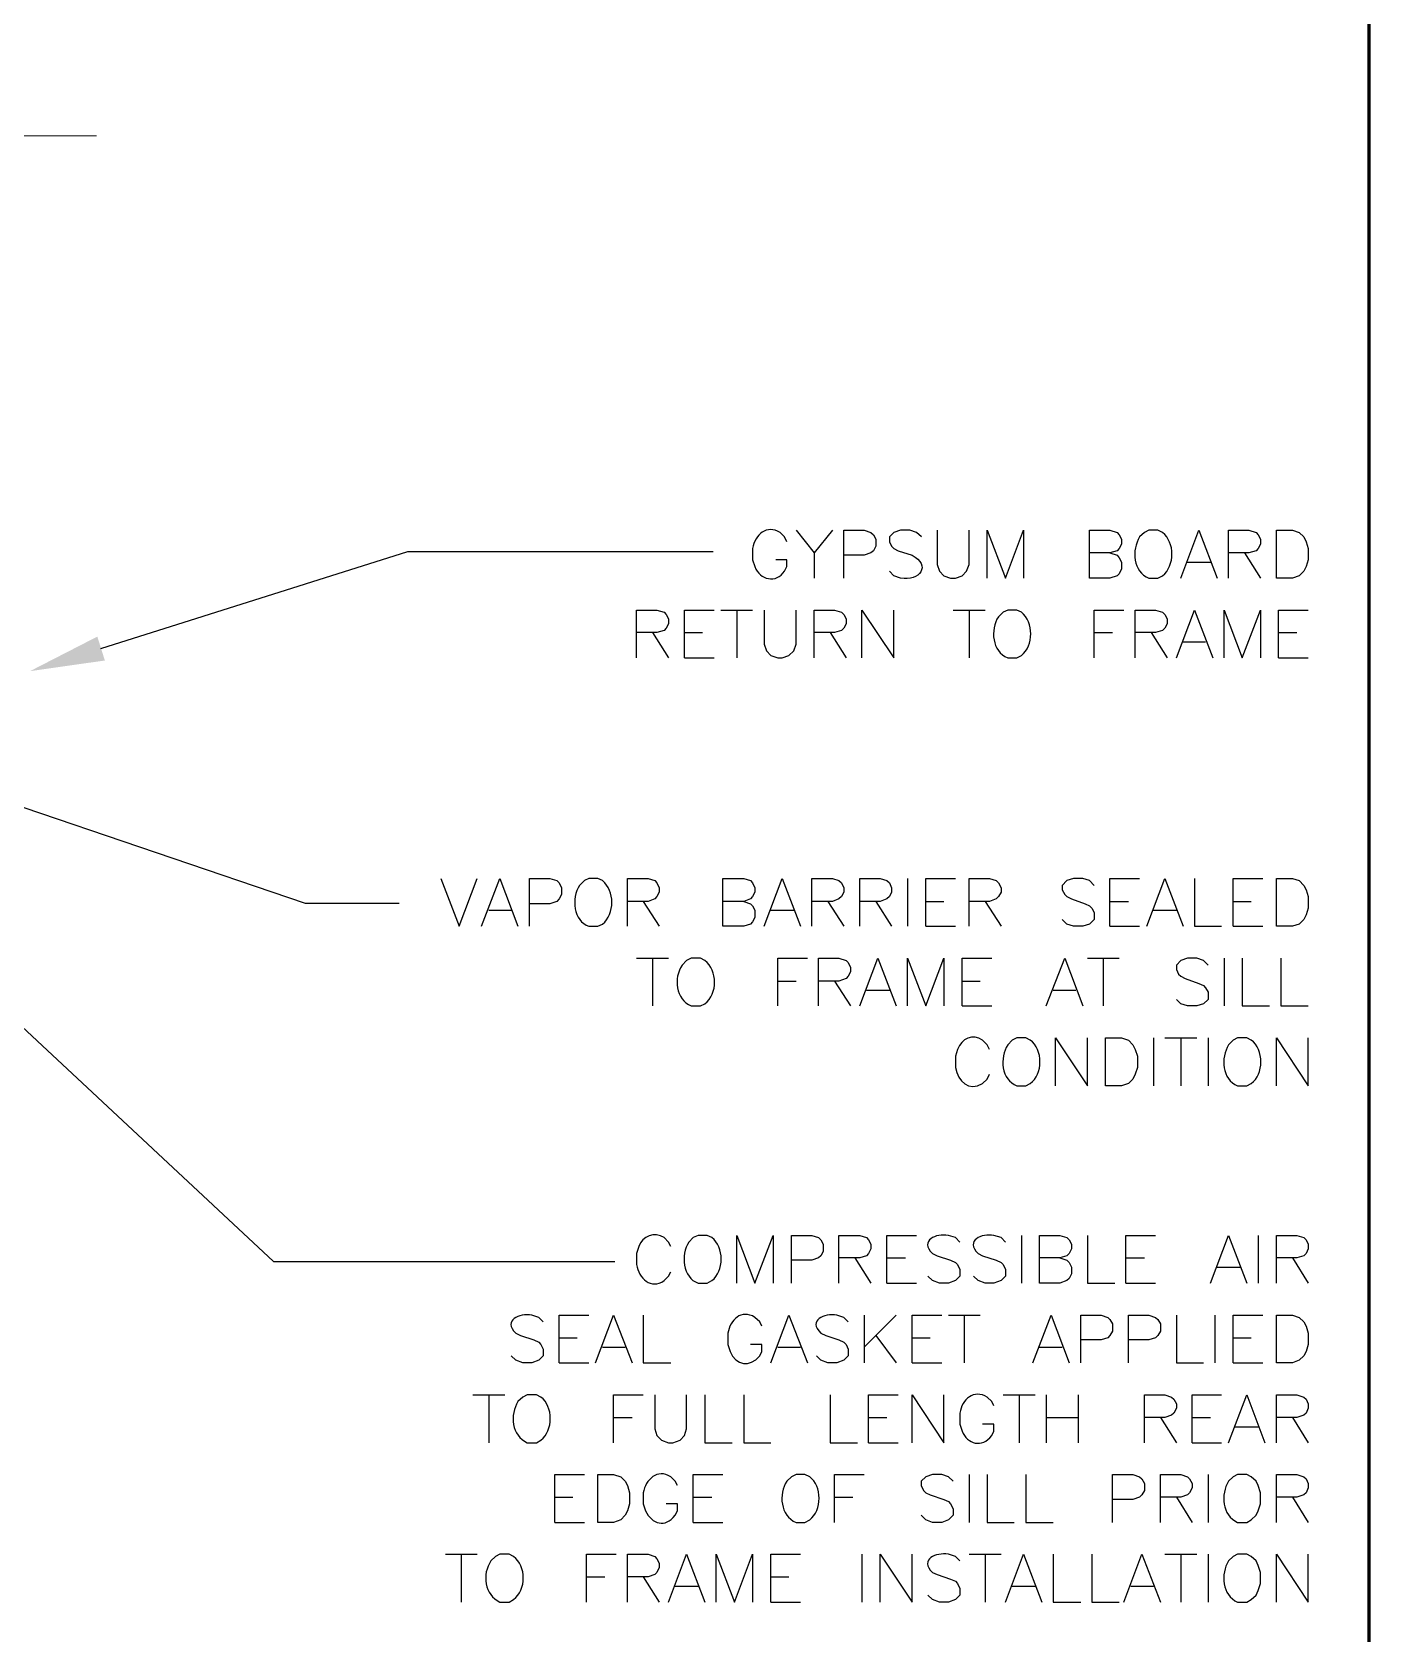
# Model space of a CAD drawing. Header units: millimetres. Extents: x 14 to 201, y 16 to 268.
# Drawn here: x 137.4 to 201.3, y 91.2 to 167.8 of the extents above; entities that cross this region are included whole.
import ezdxf

# ---------------------------------------------------------------- set-up
doc = ezdxf.new("R2010")
doc.units = ezdxf.units.MM
doc.header["$MEASUREMENT"] = 0
doc.layers.get('0').update_dxf_attribs({"linetype": 'CONTINUOUS'})

msp = doc.modelspace()

# ---------------------------------------------------------------- hatches: boundary and pattern name
at = {"true_color": 0x000007}
msp.add_hatch(color=0, dxfattribs=at).paths.add_polyline_path([(140.864, 137.753), (137.287, 137.245), (140.504, 138.896)])

# ---------------------------------------------------------------- linework, layer by layer
at = {"color": 0, "linetype": 'Continuous', "lineweight": 60, "true_color": 0x000007}
msp.add_line((201.295, 264.541), (201.295, 55.414), dxfattribs=at)
at = {"color": 0, "linetype": 'Continuous', "lineweight": 15, "true_color": 0x000007}
msp.add_line((108.903, 162.835), (140.462, 162.835), dxfattribs=at)
at = {"color": 0, "linetype": 'Continuous', "lineweight": 25, "true_color": 0x000007}
for p, q in [((175.641, 143.976), (174.773, 142.896)), ((192.617, 142.452), (193.717, 142.452)), ((195.347, 142.896), (196.109, 141.69)), ((170.307, 140.166), (171.831, 140.166)), ((171.069, 140.166), (171.069, 137.88)), ((181.42, 140.166), (182.944, 140.166)), ((182.182, 140.166), (182.182, 137.88)), ((167.047, 139.086), (167.809, 137.88)), ((168.571, 139.086), (169.439, 139.086)), ((175.535, 139.086), (176.297, 137.88)), ((188.151, 139.086), (189.04, 139.086)), ((190.881, 139.086), (191.643, 137.88)), ((192.405, 138.642), (193.485, 138.642)), ((196.977, 139.086), (197.845, 139.086)), ((168.571, 137.88), (169.99, 137.88)), ((196.977, 137.88), (198.395, 137.88)), ((179.239, 127.339), (179.239, 125.053)), ((159.216, 125.815), (160.295, 125.815)), ((166.603, 126.238), (167.365, 125.053)), ((172.699, 125.815), (173.799, 125.815)), ((175.429, 126.238), (176.191, 125.053)), ((177.715, 126.238), (178.477, 125.053)), ((180.107, 126.238), (180.975, 126.238)), ((182.943, 126.238), (183.705, 125.053)), ((188.912, 126.238), (189.801, 126.238)), ((190.987, 125.815), (192.087, 125.815)), ((194.797, 126.238), (195.665, 126.238)), ((180.107, 125.053), (181.525, 125.053)), ((188.912, 125.053), (190.331, 125.053)), ((194.797, 125.053), (196.215, 125.053)), ((166.285, 123.529), (167.809, 123.529)), ((167.047, 123.529), (167.047, 121.243)), ((187.833, 123.529), (189.357, 123.529)), ((188.595, 123.529), (188.595, 121.243)), ((194.373, 123.529), (194.373, 121.243)), ((173.037, 122.428), (173.905, 122.428)), ((175.747, 122.428), (176.509, 121.243)), ((177.271, 122.005), (178.371, 122.005)), ((181.843, 122.428), (182.711, 122.428)), ((186.203, 122.005), (187.283, 122.005)), ((181.843, 121.243), (183.261, 121.243)), ((190.987, 119.719), (190.987, 117.433)), ((191.537, 119.719), (193.061, 119.719)), ((192.299, 119.719), (192.299, 117.433)), ((193.611, 119.719), (193.611, 117.433)), ((184.679, 110.278), (184.679, 107.992)), ((196.003, 110.278), (196.003, 107.992)), ((176.72, 109.199), (177.482, 107.992)), ((178.244, 109.199), (179.133, 109.199)), ((189.674, 109.199), (190.563, 109.199)), ((194.035, 108.754), (195.135, 108.754)), ((197.633, 109.199), (198.395, 107.992)), ((178.244, 107.992), (179.663, 107.992)), ((189.674, 107.992), (191.093, 107.992)), ((177.165, 106.468), (177.165, 104.182)), ((178.689, 106.468), (177.165, 104.944)), ((181.187, 106.468), (182.711, 106.468)), ((181.949, 106.468), (181.949, 104.182)), ((193.929, 106.468), (193.929, 104.182)), ((162.581, 105.389), (163.449, 105.389)), ((164.655, 104.944), (165.735, 104.944)), ((173.037, 104.944), (174.117, 104.944)), ((177.715, 105.495), (178.689, 104.182)), ((179.451, 105.389), (180.319, 105.389)), ((185.547, 104.944), (186.626, 104.944)), ((194.797, 105.389), (195.665, 105.389)), ((162.581, 104.182), (163.999, 104.182)), ((179.451, 104.182), (180.869, 104.182)), ((194.797, 104.182), (196.215, 104.182)), ((158.454, 102.658), (159.978, 102.658)), ((159.216, 102.658), (159.216, 100.372)), ((183.811, 102.658), (185.335, 102.658)), ((184.573, 102.658), (184.573, 100.372)), ((185.864, 102.658), (185.864, 100.372)), ((187.388, 102.658), (187.388, 100.372)), ((165.185, 101.579), (166.074, 101.579)), ((177.377, 101.579), (178.244, 101.579)), ((185.864, 101.579), (187.388, 101.579)), ((191.325, 101.579), (192.087, 100.372)), ((192.849, 101.579), (193.717, 101.579)), ((194.903, 101.134), (196.003, 101.134)), ((197.633, 101.579), (198.395, 100.372)), ((177.377, 100.372), (178.795, 100.372)), ((192.849, 100.372), (194.246, 100.372)), ((182.181, 98.848), (182.181, 96.562)), ((193.611, 98.848), (193.611, 96.562)), ((162.369, 97.769), (163.237, 97.769)), ((168.995, 97.769), (169.884, 97.769)), ((175.747, 97.769), (176.615, 97.769)), ((192.087, 97.769), (192.849, 96.562)), ((197.633, 97.769), (198.395, 96.562)), ((162.369, 96.562), (163.788, 96.562)), ((168.995, 96.562), (170.413, 96.562)), ((157.141, 95.038), (158.665, 95.038)), ((157.903, 95.038), (157.903, 92.752)), ((177.059, 95.038), (177.059, 92.752)), ((182.181, 95.038), (183.705, 95.038)), ((182.943, 95.038), (182.943, 92.752)), ((191.537, 95.038), (193.061, 95.038)), ((192.299, 95.038), (192.299, 92.752)), ((193.611, 95.038), (193.611, 92.752)), ((163.893, 93.959), (164.761, 93.959)), ((166.603, 93.959), (167.365, 92.752)), ((168.127, 93.514), (169.227, 93.514)), ((172.699, 93.959), (173.567, 93.959)), ((184.235, 93.514), (185.335, 93.514)), ((189.907, 93.514), (190.987, 93.514)), ((172.699, 92.752), (174.117, 92.752))]:
    msp.add_line(p, q, dxfattribs=at)
for points in [[(173.905, 143.976), (174.773, 142.896), (174.773, 141.69)], [(176.191, 141.69), (176.191, 143.976), (177.165, 143.976), (177.483, 143.87), (177.61, 143.764), (177.715, 143.552), (177.715, 143.214), (177.61, 143.002), (177.483, 142.896), (177.165, 142.79), (176.191, 142.79)], [(179.896, 143.658), (179.663, 143.87), (179.345, 143.976), (178.901, 143.976), (178.583, 143.87), (178.372, 143.658), (178.372, 143.425), (178.477, 143.214), (178.583, 143.108), (178.795, 143.002), (179.451, 142.79)], [(180.658, 143.976), (180.658, 142.346), (180.763, 142.028), (180.975, 141.796), (181.293, 141.69), (181.525, 141.69), (181.843, 141.796), (182.055, 142.028), (182.182, 142.346), (182.182, 143.976)], [(183.049, 141.69), (183.049, 143.976), (183.917, 141.69), (184.785, 143.976), (184.785, 141.69)], [(187.939, 141.69), (187.939, 143.976), (188.913, 143.976), (189.251, 143.87), (189.357, 143.764), (189.463, 143.552), (189.463, 143.32), (189.357, 143.108), (189.251, 143.002), (188.913, 142.896), (187.939, 142.896)], [(190.775, 143.976), (190.564, 143.87), (190.331, 143.658)], [(191.431, 143.87), (191.199, 143.976), (190.775, 143.976), (190.775, 143.976)], [(192.299, 141.69), (193.167, 143.976), (194.035, 141.69)], [(194.585, 141.69), (194.585, 143.976), (195.559, 143.976), (195.898, 143.87), (196.003, 143.764), (196.109, 143.552), (196.109, 143.32), (196.003, 143.108), (195.898, 143.002), (195.559, 142.896), (194.585, 142.896)], [(173.461, 143.425), (173.355, 143.658), (173.143, 143.87)], [(140.674, 138.324), (155.342, 142.96), (169.947, 142.96)], [(171.831, 143.108), (171.831, 142.558), (171.937, 142.24)], [(173.355, 142.028), (173.461, 142.24), (173.461, 142.558), (172.932, 142.558)], [(188.913, 142.896), (189.251, 142.79), (189.357, 142.663), (189.463, 142.452), (189.463, 142.134), (189.357, 141.901), (189.251, 141.796), (188.913, 141.69), (187.939, 141.69)], [(178.901, 141.69), (178.583, 141.796), (178.372, 142.028)], [(190.775, 141.69), (191.199, 141.69), (191.431, 141.796)], [(166.285, 137.88), (166.285, 140.166), (167.259, 140.166), (167.598, 140.06), (167.704, 139.954), (167.809, 139.742), (167.809, 139.51), (167.704, 139.298), (167.598, 139.192), (167.259, 139.086), (166.285, 139.086)], [(168.571, 137.88), (168.571, 140.166), (169.99, 140.166)], [(172.381, 140.166), (172.381, 138.536), (172.487, 138.218), (172.699, 137.986), (173.038, 137.88), (173.249, 137.88), (173.567, 137.986), (173.8, 138.218), (173.905, 138.536), (173.905, 140.166)], [(174.773, 137.88), (174.773, 140.166), (175.747, 140.166), (176.086, 140.06), (176.191, 139.954), (176.297, 139.742), (176.297, 139.51), (176.191, 139.298), (176.086, 139.192), (175.747, 139.086), (174.773, 139.086)], [(177.059, 137.88), (177.059, 140.166), (178.583, 137.88), (178.583, 140.166)], [(184.023, 140.166), (183.811, 140.06), (183.579, 139.848)], [(184.679, 140.06), (184.468, 140.166), (184.023, 140.166), (184.023, 140.166)], [(188.151, 137.88), (188.151, 140.166), (189.569, 140.166)], [(190.119, 137.88), (190.119, 140.166), (191.093, 140.166), (191.431, 140.06), (191.537, 139.954), (191.643, 139.742), (191.643, 139.51), (191.537, 139.298), (191.431, 139.192), (191.093, 139.086), (190.119, 139.086)], [(192.088, 137.88), (192.955, 140.166), (193.823, 137.88)], [(194.374, 137.88), (194.374, 140.166), (195.241, 137.88), (196.109, 140.166), (196.109, 137.88)], [(196.977, 137.88), (196.977, 140.166), (198.395, 140.166)], [(184.023, 137.88), (184.468, 137.88), (184.679, 137.986)], [(129.053, 133.413), (150.432, 126.153), (154.94, 126.153)], [(123.423, 132.821), (148.929, 109.029), (165.248, 109.029)], [(156.93, 127.339), (157.797, 125.053), (158.665, 127.339)], [(158.877, 125.053), (159.745, 127.339), (160.613, 125.053)], [(161.163, 125.053), (161.163, 127.339), (162.137, 127.339), (162.475, 127.233), (162.581, 127.127), (162.687, 126.894), (162.687, 126.577), (162.581, 126.365), (162.475, 126.238), (162.137, 126.132), (161.163, 126.132)], [(163.999, 127.339), (163.788, 127.233), (163.555, 127)], [(164.655, 127.233), (164.423, 127.339), (163.999, 127.339), (163.999, 127.339)], [(165.841, 125.053), (165.841, 127.339), (166.836, 127.339), (167.153, 127.233), (167.259, 127.127), (167.365, 126.894), (167.365, 126.682), (167.259, 126.471), (167.153, 126.365), (166.836, 126.238), (165.841, 126.238)], [(170.413, 125.053), (170.413, 127.339), (171.408, 127.339), (171.725, 127.233), (171.831, 127.127), (171.937, 126.894), (171.937, 126.682), (171.831, 126.471), (171.725, 126.365), (171.408, 126.238), (170.413, 126.238)], [(172.381, 125.053), (173.249, 127.339), (174.117, 125.053)], [(174.667, 125.053), (174.667, 127.339), (175.641, 127.339), (175.958, 127.233), (176.085, 127.127), (176.191, 126.894), (176.191, 126.682), (176.085, 126.471), (175.958, 126.365), (175.641, 126.238), (174.667, 126.238)], [(176.953, 125.053), (176.953, 127.339), (177.927, 127.339), (178.244, 127.233), (178.371, 127.127), (178.477, 126.894), (178.477, 126.682), (178.371, 126.471), (178.244, 126.365), (177.927, 126.238), (176.953, 126.238)], [(180.107, 125.053), (180.107, 127.339), (181.525, 127.339)], [(182.181, 125.053), (182.181, 127.339), (183.155, 127.339), (183.473, 127.233), (183.578, 127.127), (183.705, 126.894), (183.705, 126.682), (183.578, 126.471), (183.473, 126.365), (183.155, 126.238), (182.181, 126.238)], [(188.15, 127), (187.939, 127.233), (187.621, 127.339), (187.177, 127.339), (186.859, 127.233), (186.626, 127), (186.626, 126.788), (186.753, 126.577), (186.859, 126.471), (187.071, 126.365), (187.727, 126.132), (187.939, 126.026), (188.045, 125.92), (188.15, 125.709), (188.15, 125.37), (187.939, 125.158), (187.621, 125.053), (187.177, 125.053), (186.859, 125.158), (186.626, 125.37)], [(188.912, 125.053), (188.912, 127.339), (190.331, 127.339)], [(190.669, 125.053), (191.537, 127.339), (192.405, 125.053)], [(192.955, 127.339), (192.955, 125.053), (194.246, 125.053)], [(194.797, 125.053), (194.797, 127.339), (196.215, 127.339)], [(171.408, 126.238), (171.725, 126.132), (171.831, 126.026), (171.937, 125.815), (171.937, 125.476), (171.831, 125.264), (171.725, 125.158), (171.408, 125.053), (170.413, 125.053)], [(163.999, 125.053), (164.423, 125.053), (164.655, 125.158)], [(168.889, 123.529), (168.677, 123.423), (168.465, 123.19)], [(169.545, 123.423), (169.333, 123.529), (168.889, 123.529), (168.889, 123.529)], [(173.037, 121.243), (173.037, 123.529), (174.456, 123.529)], [(174.985, 121.243), (174.985, 123.529), (175.958, 123.529), (176.297, 123.423), (176.403, 123.317), (176.509, 123.084), (176.509, 122.872), (176.403, 122.661), (176.297, 122.555), (175.958, 122.428), (174.985, 122.428)], [(176.953, 121.243), (177.821, 123.529), (178.689, 121.243)], [(179.239, 121.243), (179.239, 123.529), (180.107, 121.243), (180.975, 123.529), (180.975, 121.243)], [(181.843, 121.243), (181.843, 123.529), (183.261, 123.529)], [(185.864, 121.243), (186.753, 123.529), (187.621, 121.243)], [(193.611, 123.19), (193.379, 123.423), (193.061, 123.529), (192.617, 123.529), (192.299, 123.423), (192.087, 123.19), (192.087, 122.978), (192.193, 122.767), (192.299, 122.661), (192.511, 122.555), (193.167, 122.322), (193.379, 122.216), (193.484, 122.11), (193.611, 121.899), (193.611, 121.56), (193.379, 121.348), (193.061, 121.243), (192.617, 121.243), (192.299, 121.348), (192.087, 121.56)], [(195.241, 123.529), (195.241, 121.243), (196.532, 121.243)], [(197.083, 123.529), (197.083, 121.243), (198.395, 121.243)], [(168.889, 121.243), (169.333, 121.243), (169.545, 121.348)], [(183.155, 119.168), (183.049, 119.38), (182.816, 119.613)], [(184.467, 119.719), (184.235, 119.613), (184.023, 119.38)], [(185.102, 119.613), (184.891, 119.719), (184.467, 119.719), (184.467, 119.719)], [(186.309, 117.433), (186.309, 119.719), (187.833, 117.433), (187.833, 119.719)], [(195.008, 119.719), (194.797, 119.613), (194.585, 119.38)], [(195.665, 119.613), (195.453, 119.719), (195.008, 119.719), (195.008, 119.719)], [(196.871, 117.433), (196.871, 119.719), (198.395, 117.433), (198.395, 119.719)], [(181.631, 119.168), (181.525, 118.851), (181.525, 118.3)], [(182.816, 117.538), (183.049, 117.75), (183.155, 117.983)], [(184.467, 117.433), (184.891, 117.433), (185.102, 117.538)], [(195.008, 117.433), (195.453, 117.433), (195.665, 117.538)], [(169.227, 110.278), (168.995, 110.172), (168.783, 109.961)], [(169.884, 110.172), (169.651, 110.278), (169.227, 110.278), (169.227, 110.278)], [(171.069, 107.992), (171.069, 110.278), (171.937, 107.992), (172.805, 110.278), (172.805, 107.992)], [(173.694, 107.992), (173.694, 110.278), (174.667, 110.278), (174.985, 110.172), (175.091, 110.067), (175.196, 109.855), (175.196, 109.516), (175.091, 109.305), (174.985, 109.199), (174.667, 109.093), (173.694, 109.093)], [(175.958, 107.992), (175.958, 110.278), (176.953, 110.278), (177.271, 110.172), (177.377, 110.067), (177.482, 109.855), (177.482, 109.643), (177.377, 109.41), (177.271, 109.305), (176.953, 109.199), (175.958, 109.199)], [(178.244, 107.992), (178.244, 110.278), (179.663, 110.278)], [(181.737, 109.961), (181.525, 110.172), (181.187, 110.278)], [(183.917, 109.961), (183.705, 110.172), (183.367, 110.278)], [(185.547, 107.992), (185.547, 110.278), (186.521, 110.278), (186.859, 110.172), (186.965, 110.067), (187.071, 109.855), (187.071, 109.643), (186.965, 109.41), (186.859, 109.305), (186.521, 109.199), (185.547, 109.199)], [(187.833, 110.278), (187.833, 107.992), (189.145, 107.992)], [(189.674, 107.992), (189.674, 110.278), (191.093, 110.278)], [(193.717, 107.992), (194.585, 110.278), (195.453, 107.992)], [(196.871, 107.992), (196.871, 110.278), (197.845, 110.278), (198.183, 110.172), (198.289, 110.067), (198.395, 109.855), (198.395, 109.643), (198.289, 109.41), (198.183, 109.305), (197.845, 109.199), (196.871, 109.199)], [(166.391, 109.749), (166.285, 109.41), (166.285, 108.881)], [(167.915, 109.749), (167.809, 109.961), (167.598, 110.172)], [(180.425, 109.41), (180.657, 109.305), (181.292, 109.093), (181.525, 108.987), (181.631, 108.881), (181.737, 108.648), (181.737, 108.331), (181.525, 108.119), (181.187, 107.992), (180.763, 107.992), (180.425, 108.119), (180.213, 108.331)], [(182.605, 109.41), (182.816, 109.305), (183.473, 109.093), (183.705, 108.987), (183.811, 108.881), (183.917, 108.648), (183.917, 108.331), (183.705, 108.119), (183.367, 107.992), (182.943, 107.992), (182.605, 108.119), (182.393, 108.331)], [(186.521, 109.199), (186.859, 109.093), (186.965, 108.987), (187.071, 108.754), (187.071, 108.437), (186.965, 108.225), (186.859, 108.119), (186.521, 107.992), (185.547, 107.992)], [(167.598, 108.119), (167.809, 108.331), (167.915, 108.543)], [(169.227, 107.992), (169.651, 107.992), (169.884, 108.119)], [(161.819, 106.151), (161.607, 106.362), (161.269, 106.468)], [(162.581, 104.182), (162.581, 106.468), (163.999, 106.468)], [(164.317, 104.182), (165.185, 106.468), (166.074, 104.182)], [(166.603, 106.468), (166.603, 104.182), (167.915, 104.182)], [(172.699, 104.182), (173.567, 106.468), (174.456, 104.182)], [(176.403, 106.151), (176.191, 106.362), (175.853, 106.468)], [(179.451, 104.182), (179.451, 106.468), (180.869, 106.468)], [(185.229, 104.182), (186.097, 106.468), (186.965, 104.182)], [(187.515, 104.182), (187.515, 106.468), (188.489, 106.468), (188.807, 106.362), (188.912, 106.257), (189.039, 106.045), (189.039, 105.706), (188.912, 105.495), (188.807, 105.389), (188.489, 105.283), (187.515, 105.283)], [(189.801, 104.182), (189.801, 106.468), (190.775, 106.468), (191.093, 106.362), (191.198, 106.257), (191.325, 106.045), (191.325, 105.706), (191.198, 105.495), (191.093, 105.389), (190.775, 105.283), (189.801, 105.283)], [(192.087, 106.468), (192.087, 104.182), (193.379, 104.182)], [(194.797, 104.182), (194.797, 106.468), (196.215, 106.468)], [(172.275, 105.939), (172.17, 106.151), (171.937, 106.362)], [(160.507, 105.6), (160.74, 105.495), (161.375, 105.283), (161.607, 105.177), (161.713, 105.071), (161.819, 104.838), (161.819, 104.521), (161.607, 104.309), (161.269, 104.182), (160.845, 104.182), (160.507, 104.309), (160.295, 104.521)], [(170.646, 105.6), (170.646, 105.071), (170.751, 104.733)], [(172.17, 104.521), (172.275, 104.733), (172.275, 105.071), (171.725, 105.071)], [(175.091, 105.6), (175.323, 105.495), (175.958, 105.283), (176.191, 105.177), (176.297, 105.071), (176.403, 104.838), (176.403, 104.521), (176.191, 104.309), (175.853, 104.182), (175.429, 104.182), (175.091, 104.309), (174.879, 104.521)], [(161.057, 102.658), (160.845, 102.552), (160.613, 102.341)], [(161.713, 102.552), (161.502, 102.658), (161.057, 102.658), (161.057, 102.658)], [(165.185, 100.372), (165.185, 102.658), (166.603, 102.658)], [(167.153, 102.658), (167.153, 101.028), (167.259, 100.711), (167.471, 100.499), (167.809, 100.372), (168.021, 100.372), (168.36, 100.499), (168.571, 100.711), (168.677, 101.028), (168.677, 102.658)], [(169.545, 102.658), (169.545, 100.372), (170.857, 100.372)], [(171.408, 102.658), (171.408, 100.372), (172.699, 100.372)], [(175.535, 102.658), (175.535, 100.372), (176.847, 100.372)], [(177.377, 100.372), (177.377, 102.658), (178.795, 102.658)], [(179.451, 100.372), (179.451, 102.658), (180.975, 100.372), (180.975, 102.658)], [(190.563, 100.372), (190.563, 102.658), (191.537, 102.658), (191.855, 102.552), (191.96, 102.447), (192.087, 102.235), (192.087, 102.023), (191.96, 101.79), (191.855, 101.685), (191.537, 101.579), (190.563, 101.579)], [(192.849, 100.372), (192.849, 102.658), (194.246, 102.658)], [(194.585, 100.372), (195.453, 102.658), (196.321, 100.372)], [(196.871, 100.372), (196.871, 102.658), (197.845, 102.658), (198.183, 102.552), (198.289, 102.447), (198.395, 102.235), (198.395, 102.023), (198.289, 101.79), (198.183, 101.685), (197.845, 101.579), (196.871, 101.579)], [(183.367, 102.129), (183.261, 102.341), (183.049, 102.552)], [(181.737, 101.79), (181.737, 101.261), (181.843, 100.923)], [(183.261, 100.711), (183.367, 100.923), (183.367, 101.261), (182.816, 101.261)], [(161.057, 100.372), (161.502, 100.372), (161.713, 100.499)], [(162.369, 96.562), (162.369, 98.848), (163.788, 98.848)], [(168.995, 96.562), (168.995, 98.848), (170.413, 98.848)], [(173.905, 98.848), (173.694, 98.742), (173.461, 98.531)], [(174.561, 98.742), (174.329, 98.848), (173.905, 98.848), (173.905, 98.848)], [(175.747, 96.562), (175.747, 98.848), (177.165, 98.848)], [(181.419, 98.531), (181.187, 98.742), (180.869, 98.848), (180.425, 98.848), (180.107, 98.742), (179.895, 98.531), (179.895, 98.319), (180.001, 98.086), (180.107, 97.98), (180.319, 97.875), (180.975, 97.663), (181.187, 97.557), (181.292, 97.451), (181.419, 97.218), (181.419, 96.901), (181.187, 96.689), (180.869, 96.562), (180.425, 96.562), (180.107, 96.689), (179.895, 96.901)], [(183.049, 98.848), (183.049, 96.562), (184.34, 96.562)], [(184.891, 98.848), (184.891, 96.562), (186.203, 96.562)], [(189.039, 96.562), (189.039, 98.848), (190.013, 98.848), (190.331, 98.742), (190.436, 98.637), (190.563, 98.425), (190.563, 98.086), (190.436, 97.875), (190.331, 97.769), (190.013, 97.663), (189.039, 97.663)], [(191.325, 96.562), (191.325, 98.848), (192.299, 98.848), (192.617, 98.742), (192.722, 98.637), (192.849, 98.425), (192.849, 98.213), (192.722, 97.98), (192.617, 97.875), (192.299, 97.769), (191.325, 97.769)], [(195.008, 98.848), (194.797, 98.742), (194.585, 98.531)], [(195.008, 96.562), (195.453, 96.562), (195.665, 96.689), (195.897, 96.901), (196.003, 97.113), (196.109, 97.451), (196.109, 97.98), (196.003, 98.319), (195.897, 98.531), (195.665, 98.742), (195.453, 98.848), (195.008, 98.848), (195.008, 98.848)], [(196.871, 96.562), (196.871, 98.848), (197.845, 98.848), (198.183, 98.742), (198.289, 98.637), (198.395, 98.425), (198.395, 98.213), (198.289, 97.98), (198.183, 97.875), (197.845, 97.769), (196.871, 97.769)], [(168.233, 98.319), (168.127, 98.531), (167.915, 98.742)], [(166.603, 97.98), (166.603, 97.451), (166.709, 97.113)], [(168.127, 96.901), (168.233, 97.113), (168.233, 97.451), (167.703, 97.451)], [(173.905, 96.562), (174.329, 96.562), (174.561, 96.689)], [(159.745, 95.038), (159.533, 94.932), (159.321, 94.721)], [(160.401, 94.932), (160.189, 95.038), (159.745, 95.038), (159.745, 95.038)], [(163.893, 92.752), (163.893, 95.038), (165.312, 95.038)], [(165.841, 92.752), (165.841, 95.038), (166.836, 95.038), (167.153, 94.932), (167.259, 94.827), (167.365, 94.615), (167.365, 94.403), (167.259, 94.17), (167.153, 94.065), (166.836, 93.959), (165.841, 93.959)], [(167.809, 92.752), (168.677, 95.038), (169.545, 92.752)], [(170.095, 92.752), (170.095, 95.038), (170.963, 92.752), (171.831, 95.038), (171.831, 92.752)], [(172.699, 92.752), (172.699, 95.038), (174.117, 95.038)], [(177.927, 92.752), (177.927, 95.038), (179.451, 92.752), (179.451, 95.038)], [(181.737, 94.721), (181.525, 94.932), (181.187, 95.038)], [(183.917, 92.752), (184.785, 95.038), (185.653, 92.752)], [(186.203, 95.038), (186.203, 92.752), (187.515, 92.752)], [(188.045, 95.038), (188.045, 92.752), (189.357, 92.752)], [(189.569, 92.752), (190.436, 95.038), (191.325, 92.752)], [(195.008, 95.038), (194.797, 94.932), (194.585, 94.721)], [(195.008, 92.752), (195.453, 92.752), (195.665, 92.879), (195.897, 93.091), (196.003, 93.303), (196.109, 93.641), (196.109, 94.17), (196.003, 94.509), (195.897, 94.721), (195.665, 94.932), (195.453, 95.038), (195.008, 95.038), (195.008, 95.038)], [(196.871, 92.752), (196.871, 95.038), (198.395, 92.752), (198.395, 95.038)], [(180.425, 94.17), (180.657, 94.065), (181.292, 93.853), (181.525, 93.747), (181.631, 93.641), (181.737, 93.408), (181.737, 93.091), (181.525, 92.879), (181.187, 92.752), (180.763, 92.752), (180.425, 92.879), (180.213, 93.091)], [(159.745, 92.752), (160.189, 92.752), (160.401, 92.879)]]:
    msp.add_lwpolyline(points, dxfattribs=at)
for points in [[(196.871, 141.69), (196.871, 143.976), (197.633, 143.976), (197.951, 143.87), (198.184, 143.658), (198.289, 143.425), (198.395, 143.108), (198.395, 142.558), (198.289, 142.24), (198.184, 142.028), (197.951, 141.796), (197.633, 141.69)], [(196.871, 125.053), (196.871, 127.339), (197.633, 127.339), (197.951, 127.233), (198.183, 127), (198.289, 126.788), (198.395, 126.471), (198.395, 125.92), (198.289, 125.603), (198.183, 125.37), (197.951, 125.158), (197.633, 125.053)], [(188.701, 117.433), (188.701, 119.719), (189.463, 119.719), (189.801, 119.613), (190.013, 119.38), (190.119, 119.168), (190.225, 118.851), (190.225, 118.3), (190.119, 117.983), (190.013, 117.75), (189.801, 117.538), (189.463, 117.433)], [(196.871, 104.182), (196.871, 106.468), (197.633, 106.468), (197.951, 106.362), (198.183, 106.151), (198.289, 105.939), (198.395, 105.6), (198.395, 105.071), (198.289, 104.733), (198.183, 104.521), (197.951, 104.309), (197.633, 104.182)], [(164.423, 96.562), (164.423, 98.848), (165.185, 98.848), (165.523, 98.742), (165.735, 98.531), (165.841, 98.319), (165.947, 97.98), (165.947, 97.451), (165.841, 97.113), (165.735, 96.901), (165.523, 96.689), (165.185, 96.562)]]:
    msp.add_lwpolyline(points, close=True, dxfattribs=at)
for points in [[(173.143, 143.87), (172.516, 144.265), (171.941, 143.77), (171.831, 143.108)], [(190.331, 143.658), (189.944, 143.039), (190.015, 141.984), (190.775, 141.69)], [(191.431, 141.796), (192.02, 142.286), (192.027, 143.391), (191.431, 143.87)], [(179.451, 142.79), (180.384, 142.287), (179.815, 141.532), (178.901, 141.69)], [(171.937, 142.24), (172.164, 141.599), (172.972, 141.422), (173.355, 142.028)], [(183.579, 139.848), (183.192, 139.229), (183.262, 138.174), (184.023, 137.88)], [(184.679, 137.986), (185.268, 138.476), (185.275, 139.581), (184.679, 140.06)], [(164.655, 125.158), (165.251, 125.637), (165.244, 126.742), (164.655, 127.233)], [(163.555, 127), (163.149, 126.407), (163.268, 125.29), (163.999, 125.053)], [(169.545, 121.348), (170.175, 121.847), (170.163, 122.917), (169.545, 123.423)], [(168.465, 123.19), (168.029, 122.59), (168.161, 121.542), (168.889, 121.243)], [(182.816, 119.613), (182.359, 119.924), (181.805, 119.682), (181.631, 119.168)], [(185.102, 117.538), (185.725, 117.959), (185.719, 119.177), (185.102, 119.613)], [(195.665, 117.538), (196.287, 117.959), (196.281, 119.177), (195.665, 119.613)], [(184.023, 119.38), (183.631, 118.786), (183.711, 117.692), (184.467, 117.433)], [(194.585, 119.38), (194.193, 118.784), (194.275, 117.722), (195.008, 117.433)], [(181.525, 118.3), (181.647, 117.635), (182.169, 117.149), (182.816, 117.538)], [(167.598, 110.172), (167.142, 110.467), (166.562, 110.257), (166.391, 109.749)], [(181.187, 110.278), (180.598, 110.381), (179.791, 110.044), (180.425, 109.41)], [(183.367, 110.278), (182.778, 110.381), (181.971, 110.044), (182.605, 109.41)], [(168.783, 109.961), (168.382, 109.35), (168.489, 108.266), (169.227, 107.992)], [(169.884, 108.119), (170.475, 108.559), (170.475, 109.733), (169.884, 110.172)], [(166.285, 108.881), (166.376, 108.246), (166.98, 107.664), (167.598, 108.119)], [(161.269, 106.468), (160.68, 106.571), (159.873, 106.234), (160.507, 105.6)], [(171.937, 106.362), (171.296, 106.767), (170.747, 106.247), (170.646, 105.6)], [(175.853, 106.468), (175.264, 106.571), (174.457, 106.234), (175.091, 105.6)], [(170.751, 104.733), (171.039, 104.068), (171.685, 103.932), (172.17, 104.521)], [(183.049, 102.552), (182.412, 102.938), (181.834, 102.449), (181.737, 101.79)], [(160.613, 102.341), (160.215, 101.715), (160.305, 100.687), (161.057, 100.372)], [(161.713, 100.499), (162.305, 100.939), (162.305, 102.113), (161.713, 102.552)], [(181.843, 100.923), (182.098, 100.316), (182.796, 100.09), (183.261, 100.711)], [(167.915, 98.742), (167.283, 99.158), (166.7, 98.596), (166.603, 97.98)], [(173.461, 98.531), (173.064, 97.905), (173.154, 96.877), (173.905, 96.562)], [(174.561, 96.689), (175.153, 97.129), (175.153, 98.303), (174.561, 98.742)], [(194.585, 98.531), (194.191, 97.916), (194.279, 96.887), (195.008, 96.562)], [(166.709, 97.113), (167.03, 96.482), (167.644, 96.278), (168.127, 96.901)], [(160.401, 92.879), (161.025, 93.343), (161.025, 94.469), (160.401, 94.932)], [(181.187, 95.038), (180.598, 95.141), (179.791, 94.804), (180.425, 94.17)], [(159.321, 94.721), (158.882, 94.084), (159.02, 93.098), (159.745, 92.752)], [(194.585, 94.721), (194.191, 94.106), (194.279, 93.077), (195.008, 92.752)]]:
    msp.add_open_spline(points, degree=3, dxfattribs=at)

doc.saveas('drawing.dxf')
